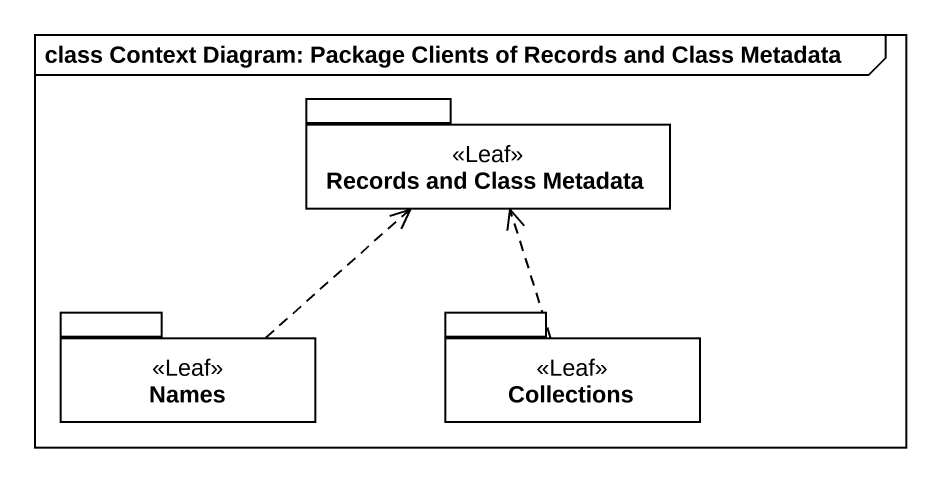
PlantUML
@startuml
mainframe class Context Diagram: Package Clients of Records and Class Metadata
package "Records and Class Metadata" as Records_and_Class_Metadata <<Leaf>> {
}
package Names <<Leaf>> {
}
package "Collections" as Collections_ <<Leaf>> {
}
Names .up.> Records_and_Class_Metadata
Collections_ .up.> Records_and_Class_Metadata
@enduml
